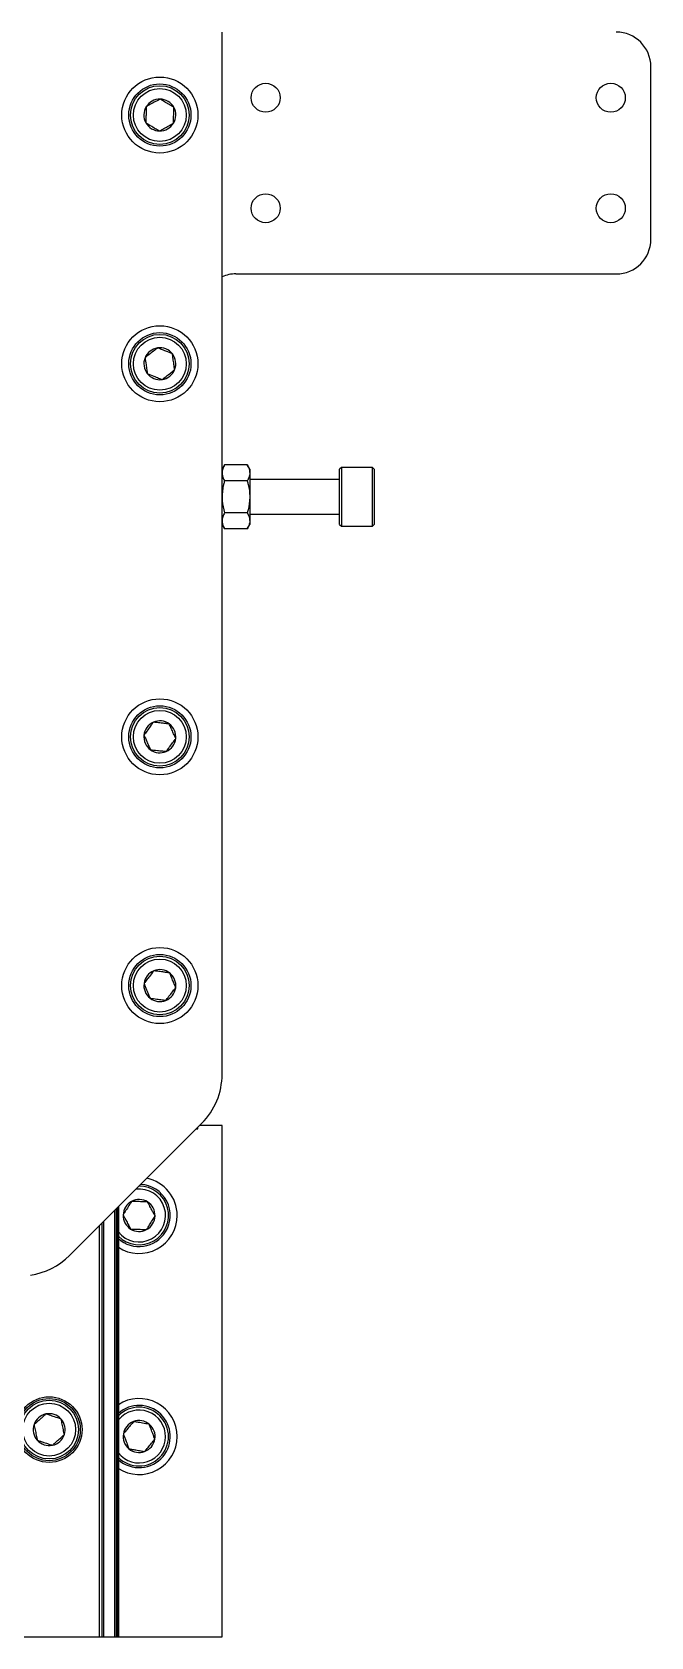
# Model space of a CAD drawing. Header units: millimetres. Extents: x 0 to 279, y 0 to 216.
# Drawn here: x 51.24 to 66.15, y 74.62 to 113.34 of the extents above; entities that cross this region are included whole.
import ezdxf

# ---------------------------------------------------------------- set-up
doc = ezdxf.new("R2010")
doc.units = ezdxf.units.MM

msp = doc.modelspace()

# ---------------------------------------------------------------- linework, layer by layer
at = {"color": 7, "linetype": 'Continuous', "lineweight": 25}
for p, q in [((55.814, 88.194), (55.814, 113.337)), ((66.147, 108.337), (66.147, 112.504)), ((56.147, 107.504), (65.314, 107.504)), ((55.874, 102.895), (55.814, 102.791)), ((56.421, 102.895), (55.874, 102.895)), ((56.481, 102.791), (56.421, 102.895)), ((56.481, 102.791), (56.481, 102.702)), ((56.481, 102.702), (56.481, 102.125)), ((58.69, 102.833), (58.647, 102.791)), ((58.647, 102.125), (58.647, 102.791)), ((59.438, 102.833), (58.69, 102.833)), ((58.69, 102.833), (58.69, 102.125)), ((59.481, 102.791), (59.438, 102.833)), ((59.438, 102.125), (59.438, 102.833)), ((59.481, 102.791), (59.481, 102.125)), ((56.421, 102.51), (55.874, 102.51)), ((58.647, 102.541), (56.481, 102.541)), ((56.481, 102.125), (56.481, 101.547)), ((58.647, 101.459), (58.647, 102.125)), ((58.69, 102.125), (58.69, 101.416)), ((59.438, 101.416), (59.438, 102.125)), ((59.481, 102.125), (59.481, 101.459)), ((55.814, 101.458), (55.874, 101.355)), ((56.421, 101.74), (55.874, 101.74)), ((56.421, 101.355), (56.481, 101.458)), ((56.481, 101.708), (58.647, 101.708)), ((56.481, 101.547), (56.481, 101.458)), ((58.647, 101.459), (58.69, 101.416)), ((59.438, 101.416), (59.481, 101.459)), ((56.421, 101.355), (55.874, 101.355)), ((58.69, 101.416), (59.438, 101.416)), ((52.135, 83.826), (55.326, 87.016)), ((55.189, 86.879), (55.231, 86.879)), ((55.231, 86.879), (55.231, 86.921)), ((55.814, 86.958), (55.268, 86.958)), ((55.814, 74.625), (55.814, 86.958)), ((53.262, 84.953), (53.262, 74.625)), ((53.314, 85.004), (53.314, 74.625)), ((52.853, 84.543), (52.853, 74.625)), ((52.919, 84.609), (52.919, 74.625)), ((52.955, 84.645), (52.955, 74.625)), ((53.324, 79.866), (53.314, 79.854)), ((50.441, 74.625), (52.853, 74.625)), ((52.853, 74.625), (52.919, 74.625)), ((52.919, 74.625), (52.955, 74.625)), ((52.955, 74.625), (53.218, 74.625)), ((53.218, 74.625), (53.262, 74.625)), ((53.262, 74.625), (53.29, 74.625)), ((53.29, 74.625), (53.314, 74.625)), ((53.314, 74.625), (55.814, 74.625))]:
    msp.add_line(p, q, dxfattribs=at)
at = {"color": 8, "linetype": 'Continuous', "lineweight": 25}
for p, q in [((53.218, 84.908), (53.218, 74.625)), ((53.29, 84.98), (53.29, 74.625))]:
    msp.add_line(p, q, dxfattribs=at)
at = {"color": 7, "linetype": 'Continuous', "lineweight": 25}
for centre, radius in [((54.314, 111.337), 0.917), ((54.314, 111.337), 0.75), ((54.314, 111.337), 0.708), ((54.314, 111.337), 0.638), ((56.864, 111.754), 0.35), ((65.181, 111.754), 0.35), ((56.864, 109.087), 0.35), ((65.181, 109.087), 0.35), ((54.314, 105.337), 0.917), ((54.314, 105.337), 0.75), ((54.314, 105.337), 0.708), ((54.314, 105.337), 0.638), ((54.314, 96.337), 0.917), ((54.314, 96.337), 0.75), ((54.314, 96.337), 0.708), ((54.314, 96.337), 0.638), ((54.314, 90.337), 0.917), ((54.314, 90.337), 0.75), ((54.314, 90.337), 0.708), ((54.314, 90.337), 0.638), ((51.647, 79.625), 0.792), ((51.647, 79.625), 0.75), ((51.647, 79.625), 0.708), ((51.647, 79.625), 0.637)]:
    msp.add_circle(centre, radius, dxfattribs=at)
for centre, radius, start, end in [((65.314, 112.504), 0.833, 0, 90), ((54.314, 111.337), 0.385, 148.9187, 208.9187), ((54.314, 111.337), 0.385, 88.9187, 148.9187), ((54.314, 111.337), 0.385, 28.9187, 88.9187), ((54.314, 111.337), 0.385, 328.9187, 28.9187), ((54.314, 111.337), 0.385, 208.9187, 268.9187), ((54.314, 111.337), 0.385, 268.9187, 328.9187), ((65.314, 108.337), 0.833, 270, 0), ((56.147, 106.671), 0.833, 90, 113.5782), ((54.314, 105.337), 0.385, 98.0416, 158.0416), ((54.314, 105.337), 0.385, 38.0416, 98.0416), ((54.314, 105.337), 0.385, 158.0416, 218.0416), ((54.314, 105.337), 0.385, 338.0416, 38.0416), ((54.314, 105.337), 0.385, 218.0416, 278.0416), ((54.314, 105.337), 0.385, 278.0416, 338.0416), ((54.314, 96.337), 0.385, 113.8261, 173.8261), ((54.314, 96.337), 0.385, 53.8261, 113.8261), ((54.314, 96.337), 0.385, 353.8261, 53.8261), ((54.314, 96.337), 0.385, 173.8261, 233.8261), ((54.314, 96.337), 0.385, 233.8261, 293.8261), ((54.314, 96.337), 0.385, 293.8261, 353.8261), ((54.314, 90.337), 0.385, 112.0488, 172.0488), ((54.314, 90.337), 0.385, 52.0488, 112.0488), ((54.314, 90.337), 0.385, 352.0488, 52.0488), ((54.314, 90.337), 0.385, 172.0488, 232.0488), ((54.314, 90.337), 0.385, 292.0488, 352.0488), ((54.314, 90.337), 0.385, 232.0488, 292.0488), ((54.147, 88.194), 1.667, 315, 0), ((53.814, 84.791), 0.917, 0, 78.3484), ((53.814, 84.791), 0.708, 225.0991, 90.35), ((53.814, 84.791), 0.638, 218.3427, 97.2284), ((53.814, 84.791), 0.385, 57.9777, 117.9777), ((53.814, 84.791), 0.75, 327.9777, 87.2131), ((53.814, 84.791), 0.917, 236.9443, 0), ((53.814, 84.791), 0.385, 117.9777, 177.9777), ((53.814, 84.791), 0.385, 177.9777, 237.9777), ((53.814, 84.791), 0.385, 357.9777, 57.9777), ((53.814, 84.791), 0.75, 228.1897, 327.9777), ((53.814, 84.791), 0.385, 237.9777, 297.9777), ((53.814, 84.791), 0.385, 297.9777, 357.9777), ((50.957, 85.004), 1.667, 278.1532, 315), ((53.814, 79.458), 0.917, 0, 123.0557), ((53.814, 79.458), 0.75, 320.2763, 131.8103), ((53.814, 79.458), 0.708, 225.0991, 134.9009), ((51.647, 79.625), 0.385, 101.6358, 161.6358), ((51.647, 79.625), 0.385, 41.6358, 101.6358), ((51.647, 79.625), 0.385, 341.6358, 41.6358), ((53.814, 79.458), 0.638, 218.3427, 140.2763), ((53.814, 79.458), 0.385, 110.2763, 170.2763), ((53.814, 79.458), 0.385, 50.2763, 110.2763), ((53.814, 79.458), 0.385, 350.2763, 50.2763), ((51.647, 79.625), 0.385, 161.6358, 221.6358), ((51.647, 79.625), 0.385, 221.6358, 281.6358), ((51.647, 79.625), 0.385, 281.6358, 341.6358), ((53.814, 79.458), 0.917, 236.9443, 0), ((53.814, 79.458), 0.385, 170.2763, 230.2763), ((53.814, 79.458), 0.385, 290.2763, 350.2763), ((53.814, 79.458), 0.75, 228.1897, 320.2763), ((53.814, 79.458), 0.385, 230.2763, 290.2763)]:
    msp.add_arc(centre, radius, start, end, dxfattribs=at)
for points, knots in [([(53.984, 111.536), (53.983, 111.481), (53.982, 111.387), (53.979, 111.25), (53.978, 111.182), (53.977, 111.151)], [0, 0, 0, 0, 0.439122, 0.751371, 1, 1, 1, 1]), ([(54.321, 111.722), (54.302, 111.712), (54.248, 111.682), (54.149, 111.627), (54.053, 111.574), (54.001, 111.545), (53.984, 111.536)], [0, 0, 0, 0, 0.180942, 0.506293, 0.843975, 1, 1, 1, 1]), ([(54.651, 111.524), (54.64, 111.53), (54.617, 111.544), (54.582, 111.565), (54.545, 111.587), (54.502, 111.613), (54.453, 111.643), (54.404, 111.672), (54.36, 111.699), (54.334, 111.714), (54.321, 111.722)], [0, 0, 0, 0, 0.107786, 0.216167, 0.327311, 0.439954, 0.593485, 0.752147, 0.875506, 1, 1, 1, 1]), ([(54.644, 111.139), (54.644, 111.165), (54.645, 111.219), (54.647, 111.318), (54.649, 111.425), (54.65, 111.493), (54.651, 111.524)], [0, 0, 0, 0, 0.216453, 0.440306, 0.751896, 1, 1, 1, 1]), ([(53.977, 111.151), (54.024, 111.123), (54.105, 111.074), (54.222, 111.003), (54.281, 110.968), (54.307, 110.953)], [0, 0, 0, 0, 0.439122, 0.751371, 1, 1, 1, 1]), ([(54.307, 110.953), (54.323, 110.962), (54.375, 110.991), (54.471, 111.044), (54.571, 111.098), (54.624, 111.128), (54.644, 111.139)], [0, 0, 0, 0, 0.156025, 0.493707, 0.819058, 1, 1, 1, 1]), ([(54.26, 105.719), (54.243, 105.705), (54.195, 105.667), (54.105, 105.597), (54.019, 105.53), (53.972, 105.493), (53.957, 105.481)], [0, 0, 0, 0, 0.180942, 0.506293, 0.843975, 1, 1, 1, 1]), ([(54.617, 105.575), (54.605, 105.579), (54.581, 105.589), (54.543, 105.605), (54.503, 105.621), (54.456, 105.64), (54.403, 105.661), (54.35, 105.682), (54.302, 105.702), (54.274, 105.713), (54.26, 105.719)], [0, 0, 0, 0, 0.107786, 0.216167, 0.327311, 0.439954, 0.593485, 0.752147, 0.875506, 1, 1, 1, 1]), ([(53.957, 105.481), (53.965, 105.427), (53.978, 105.333), (53.997, 105.198), (54.007, 105.13), (54.011, 105.1)], [0, 0, 0, 0, 0.439122, 0.751371, 1, 1, 1, 1]), ([(54.671, 105.193), (54.667, 105.22), (54.66, 105.273), (54.646, 105.371), (54.631, 105.477), (54.621, 105.545), (54.617, 105.575)], [0, 0, 0, 0, 0.216453, 0.440306, 0.751896, 1, 1, 1, 1]), ([(54.011, 105.1), (54.062, 105.08), (54.149, 105.044), (54.277, 104.993), (54.34, 104.968), (54.368, 104.956)], [0, 0, 0, 0, 0.439122, 0.751371, 1, 1, 1, 1]), ([(54.368, 104.956), (54.383, 104.968), (54.43, 105.005), (54.516, 105.072), (54.605, 105.142), (54.654, 105.18), (54.671, 105.193)], [0, 0, 0, 0, 0.156025, 0.493707, 0.819058, 1, 1, 1, 1]), ([(55.874, 102.895), (55.857, 102.863), (55.823, 102.8), (55.817, 102.735), (55.814, 102.702)], [0, 0, 0, 0, 0.495458, 1, 1, 1, 1]), ([(55.814, 102.702), (55.814, 102.698), (55.815, 102.663), (55.828, 102.598), (55.858, 102.539), (55.874, 102.51)], [0, 0, 0, 0, 0.070047, 0.530762, 1, 1, 1, 1]), ([(56.421, 102.895), (56.438, 102.863), (56.471, 102.8), (56.478, 102.735), (56.481, 102.702)], [0, 0, 0, 0, 0.495458, 1, 1, 1, 1]), ([(56.481, 102.702), (56.481, 102.698), (56.48, 102.663), (56.467, 102.598), (56.437, 102.539), (56.421, 102.51)], [0, 0, 0, 0, 0.070047, 0.530762, 1, 1, 1, 1]), ([(55.874, 102.51), (55.866, 102.481), (55.845, 102.404), (55.82, 102.276), (55.816, 102.175), (55.814, 102.125)], [0, 0, 0, 0, 0.226601, 0.610821, 1, 1, 1, 1]), ([(56.421, 102.51), (56.429, 102.481), (56.45, 102.404), (56.475, 102.276), (56.479, 102.175), (56.481, 102.125)], [0, 0, 0, 0, 0.226601, 0.610821, 1, 1, 1, 1]), ([(55.814, 102.125), (55.815, 102.093), (55.818, 101.963), (55.849, 101.836), (55.874, 101.74)], [0, 0, 0, 0, 0.244366, 1, 1, 1, 1]), ([(56.481, 102.125), (56.48, 102.093), (56.477, 101.963), (56.445, 101.836), (56.421, 101.74)], [0, 0, 0, 0, 0.244366, 1, 1, 1, 1]), ([(55.874, 101.74), (55.857, 101.709), (55.823, 101.646), (55.817, 101.58), (55.814, 101.547)], [0, 0, 0, 0, 0.495458, 1, 1, 1, 1]), ([(55.814, 101.547), (55.814, 101.543), (55.815, 101.508), (55.828, 101.443), (55.858, 101.385), (55.874, 101.355)], [0, 0, 0, 0, 0.070047, 0.530762, 1, 1, 1, 1]), ([(56.421, 101.74), (56.438, 101.709), (56.471, 101.646), (56.478, 101.58), (56.481, 101.547)], [0, 0, 0, 0, 0.495458, 1, 1, 1, 1]), ([(56.481, 101.547), (56.481, 101.543), (56.48, 101.508), (56.467, 101.443), (56.437, 101.385), (56.421, 101.355)], [0, 0, 0, 0, 0.070047, 0.530762, 1, 1, 1, 1]), ([(54.158, 96.689), (54.146, 96.672), (54.109, 96.622), (54.042, 96.531), (53.978, 96.442), (53.942, 96.394), (53.931, 96.379)], [0, 0, 0, 0, 0.180942, 0.506293, 0.843975, 1, 1, 1, 1]), ([(54.541, 96.648), (54.528, 96.65), (54.502, 96.652), (54.461, 96.657), (54.418, 96.661), (54.369, 96.667), (54.312, 96.673), (54.255, 96.679), (54.203, 96.685), (54.173, 96.688), (54.158, 96.689)], [0, 0, 0, 0, 0.107786, 0.216167, 0.327311, 0.439954, 0.593485, 0.752147, 0.875506, 1, 1, 1, 1]), ([(54.697, 96.296), (54.686, 96.32), (54.664, 96.369), (54.624, 96.46), (54.581, 96.558), (54.553, 96.62), (54.541, 96.648)], [0, 0, 0, 0, 0.216453, 0.440306, 0.751896, 1, 1, 1, 1]), ([(53.931, 96.379), (53.954, 96.328), (53.992, 96.242), (54.047, 96.117), (54.075, 96.054), (54.087, 96.027)], [0, 0, 0, 0, 0.439122, 0.751371, 1, 1, 1, 1]), ([(54.087, 96.027), (54.142, 96.021), (54.235, 96.011), (54.372, 95.996), (54.439, 95.989), (54.469, 95.985)], [0, 0, 0, 0, 0.439122, 0.751371, 1, 1, 1, 1]), ([(54.469, 95.985), (54.481, 96.001), (54.516, 96.049), (54.581, 96.137), (54.648, 96.229), (54.684, 96.278), (54.697, 96.296)], [0, 0, 0, 0, 0.156025, 0.493707, 0.819058, 1, 1, 1, 1]), ([(54.169, 90.694), (54.156, 90.677), (54.118, 90.628), (54.049, 90.539), (53.981, 90.453), (53.944, 90.406), (53.933, 90.391)], [0, 0, 0, 0, 0.180942, 0.506293, 0.843975, 1, 1, 1, 1]), ([(54.551, 90.641), (54.538, 90.643), (54.512, 90.646), (54.471, 90.652), (54.428, 90.658), (54.379, 90.665), (54.322, 90.673), (54.265, 90.681), (54.214, 90.688), (54.184, 90.692), (54.169, 90.694)], [0, 0, 0, 0, 0.107786, 0.216167, 0.327311, 0.439954, 0.593485, 0.752147, 0.875506, 1, 1, 1, 1]), ([(54.695, 90.284), (54.685, 90.309), (54.665, 90.358), (54.628, 90.451), (54.588, 90.55), (54.562, 90.613), (54.551, 90.641)], [0, 0, 0, 0, 0.216453, 0.440306, 0.751896, 1, 1, 1, 1]), ([(53.933, 90.391), (53.953, 90.34), (53.989, 90.252), (54.04, 90.125), (54.066, 90.062), (54.077, 90.034)], [0, 0, 0, 0, 0.439122, 0.751371, 1, 1, 1, 1]), ([(54.458, 89.981), (54.47, 89.996), (54.507, 90.043), (54.574, 90.129), (54.644, 90.219), (54.682, 90.267), (54.695, 90.284)], [0, 0, 0, 0, 0.156025, 0.493707, 0.819058, 1, 1, 1, 1]), ([(54.077, 90.034), (54.132, 90.026), (54.225, 90.013), (54.361, 89.994), (54.429, 89.985), (54.458, 89.981)], [0, 0, 0, 0, 0.439122, 0.751371, 1, 1, 1, 1]), ([(53.633, 85.131), (53.623, 85.115), (53.592, 85.065), (53.534, 84.972), (53.473, 84.876), (53.441, 84.824), (53.429, 84.805)], [0, 0, 0, 0, 0.156025, 0.493707, 0.819058, 1, 1, 1, 1]), ([(53.429, 84.805), (53.442, 84.782), (53.467, 84.734), (53.514, 84.646), (53.564, 84.552), (53.596, 84.492), (53.61, 84.465)], [0, 0, 0, 0, 0.216453, 0.440306, 0.751896, 1, 1, 1, 1]), ([(54.018, 85.118), (53.963, 85.12), (53.869, 85.123), (53.732, 85.128), (53.664, 85.13), (53.633, 85.131)], [0, 0, 0, 0, 0.439122, 0.751371, 1, 1, 1, 1]), ([(54.199, 84.778), (54.186, 84.801), (54.161, 84.848), (54.114, 84.936), (54.064, 85.031), (54.032, 85.091), (54.018, 85.118)], [0, 0, 0, 0, 0.216453, 0.440306, 0.751896, 1, 1, 1, 1]), ([(53.61, 84.465), (53.636, 84.464), (53.69, 84.462), (53.789, 84.459), (53.896, 84.455), (53.964, 84.453), (53.995, 84.452)], [0, 0, 0, 0, 0.216453, 0.440306, 0.751896, 1, 1, 1, 1]), ([(53.995, 84.452), (54.006, 84.47), (54.039, 84.522), (54.099, 84.618), (54.157, 84.711), (54.189, 84.762), (54.199, 84.778)], [0, 0, 0, 0, 0.180942, 0.506293, 0.843975, 1, 1, 1, 1]), ([(51.57, 80.002), (51.55, 79.984), (51.51, 79.949), (51.436, 79.882), (51.356, 79.812), (51.305, 79.766), (51.282, 79.746)], [0, 0, 0, 0, 0.216453, 0.440306, 0.751896, 1, 1, 1, 1]), ([(51.935, 79.88), (51.883, 79.898), (51.793, 79.928), (51.663, 79.971), (51.598, 79.992), (51.57, 80.002)], [0, 0, 0, 0, 0.439122, 0.751371, 1, 1, 1, 1]), ([(52.013, 79.503), (52.009, 79.522), (51.997, 79.58), (51.975, 79.688), (51.952, 79.799), (51.939, 79.859), (51.935, 79.88)], [0, 0, 0, 0, 0.156025, 0.493707, 0.819058, 1, 1, 1, 1]), ([(53.681, 79.819), (53.669, 79.805), (53.63, 79.759), (53.56, 79.674), (53.488, 79.587), (53.449, 79.54), (53.435, 79.523)], [0, 0, 0, 0, 0.156025, 0.493707, 0.819058, 1, 1, 1, 1]), ([(54.06, 79.754), (54.006, 79.763), (53.913, 79.779), (53.778, 79.803), (53.71, 79.814), (53.681, 79.819)], [0, 0, 0, 0, 0.439122, 0.751371, 1, 1, 1, 1]), ([(54.193, 79.393), (54.184, 79.418), (54.166, 79.468), (54.131, 79.561), (54.094, 79.662), (54.07, 79.726), (54.06, 79.754)], [0, 0, 0, 0, 0.216453, 0.440306, 0.751896, 1, 1, 1, 1]), ([(51.282, 79.746), (51.286, 79.725), (51.299, 79.664), (51.322, 79.553), (51.344, 79.446), (51.356, 79.388), (51.36, 79.369)], [0, 0, 0, 0, 0.180942, 0.506293, 0.843975, 1, 1, 1, 1]), ([(51.36, 79.369), (51.385, 79.361), (51.436, 79.344), (51.53, 79.312), (51.631, 79.279), (51.696, 79.257), (51.725, 79.248)], [0, 0, 0, 0, 0.216453, 0.440306, 0.751896, 1, 1, 1, 1]), ([(51.725, 79.248), (51.745, 79.265), (51.785, 79.301), (51.859, 79.367), (51.939, 79.438), (51.99, 79.483), (52.013, 79.503)], [0, 0, 0, 0, 0.216453, 0.440306, 0.751896, 1, 1, 1, 1]), ([(53.435, 79.523), (53.444, 79.498), (53.462, 79.448), (53.497, 79.355), (53.534, 79.255), (53.558, 79.19), (53.568, 79.162)], [0, 0, 0, 0, 0.216453, 0.440306, 0.751896, 1, 1, 1, 1]), ([(53.947, 79.097), (53.961, 79.114), (54.001, 79.161), (54.073, 79.248), (54.143, 79.333), (54.181, 79.379), (54.193, 79.393)], [0, 0, 0, 0, 0.180942, 0.506293, 0.843975, 1, 1, 1, 1]), ([(53.568, 79.162), (53.594, 79.158), (53.647, 79.149), (53.745, 79.132), (53.85, 79.114), (53.918, 79.102), (53.947, 79.097)], [0, 0, 0, 0, 0.216453, 0.440306, 0.751896, 1, 1, 1, 1])]:
    msp.add_open_spline(points, degree=3, knots=knots, dxfattribs=at)

doc.saveas('drawing.dxf')
